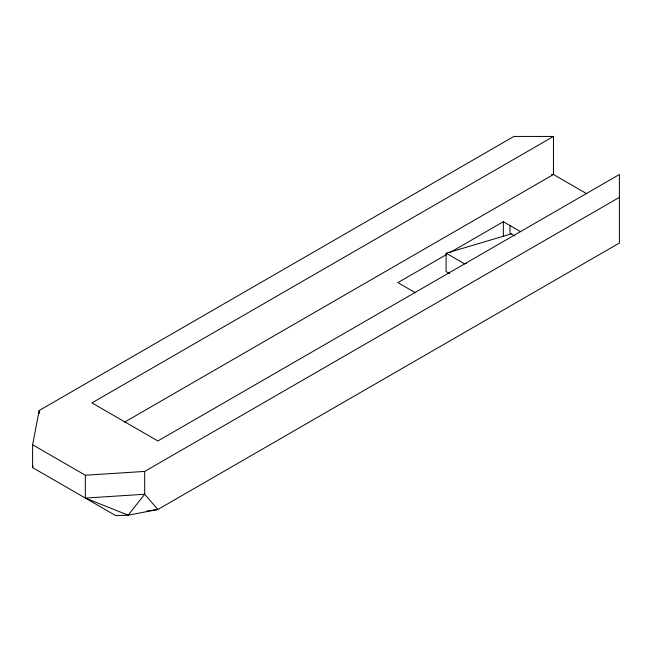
<?xml version="1.0" encoding="UTF-8"?>
<svg xmlns="http://www.w3.org/2000/svg" width="652" height="652" viewBox="0 0 652 652"><rect width="100%" height="100%" fill="white"/><g stroke="black" fill="none" stroke-linecap="round" stroke-linejoin="round"><path stroke-width="0.98" d="M511.274 233.889L446.164 253.204L446.049 271.55L449.562 273.579M553.466 136.439L91.94 402.903L157.874 440.972L619.4 174.508L619.4 243.025L157.874 509.489L128.2 515.194L115.64 515.561L32.6 467.614L32.6 444.778L39.193 410.515L513.906 136.439L553.466 136.439L553.466 174.508L124.532 422.154M32.6 467.614L32.975 465.658M446.221 254.704L397.867 282.618L415.446 292.764M449.733 252.666L503.36 221.713L520.5 231.607M32.6 444.778L85.347 475.226L144.687 471.42L619.4 197.344M466.571 263.286L464.631 263.864L446.164 253.204M146.814 511.078L157.874 509.489L144.687 494.257L144.687 471.42M85.347 498.071L144.687 494.257L128.2 515.194L85.347 498.071L85.347 475.226M551.437 174.508L553.466 174.508L586.873 193.791M514.787 235.918L509.954 233.131L509.954 225.519M503.36 221.713L503.36 236.603M39.193 410.515L39.193 413.498"/></g></svg>
